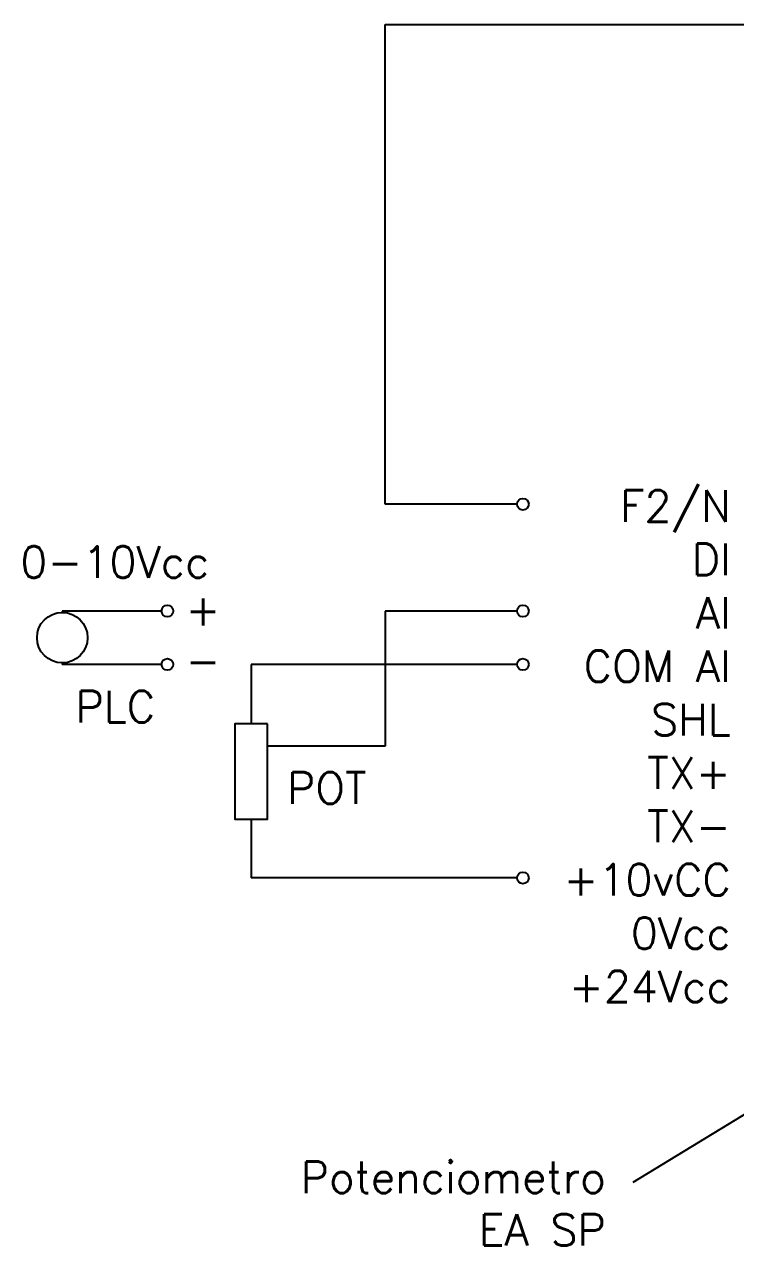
# Model space of a CAD drawing. Extents: x -71 to 251, y 10 to 132.
# Drawn here: x -70.7 to -3, y 13.3 to 129.5 of the extents above; entities that cross this region are included whole.
import ezdxf

# ---------------------------------------------------------------- set-up
doc = ezdxf.new("R2010")
doc.units = 0
doc.header["$MEASUREMENT"] = 0
doc.layers.get('0').update_dxf_attribs({"linetype": 'CONTINUOUS'})

msp = doc.modelspace()

# ---------------------------------------------------------------- linework, layer by layer
at = {"linetype": 'Continuous'}
for p, q in [((-36.3419, 83.82), (-36.3419, 129.4744)), ((-36.3419, 129.4744), (149.5434, 129.4744)), ((-23.788, 83.82), (-36.3419, 83.82)), ((-57.6352, 73.66), (-67.0879, 73.66)), ((-67.0879, 73.66), (-67.0879, 73.5253)), ((-23.788, 73.66), (-36.3419, 73.66)), ((-36.3419, 73.66), (-36.3419, 60.7965)), ((-67.0879, 68.7147), (-67.0879, 68.58)), ((-57.6352, 68.58), (-67.0879, 68.58)), ((-49.0992, 68.58), (-49.0992, 62.913)), ((-23.788, 68.58), (-49.0992, 68.58)), ((-36.3419, 60.7965), (-47.536, 60.7965)), ((-49.0992, 53.8422), (-49.0992, 48.26)), ((43.805, 53.67), (-12.7862, 19.2871)), ((-23.788, 48.26), (-49.0992, 48.26))]:
    msp.add_line(p, q, dxfattribs=at)
msp.add_lwpolyline([(-47.536, 62.913), (-50.6623, 62.913), (-50.6623, 53.8422), (-47.536, 53.8422)], close=True, dxfattribs=at)
for centre, radius in [((-23.236, 83.82), 0.552), ((-67.0879, 71.12), 2.4053), ((-57.0832, 73.66), 0.552), ((-23.236, 73.66), 0.552), ((-57.0832, 68.58), 0.552), ((-23.236, 68.58), 0.552), ((-23.236, 48.26), 0.552)]:
    msp.add_circle(centre, radius, dxfattribs=at)

# ---------------------------------------------------------------- texts
at = {"linetype": 'Continuous', "char_height": 3, "width": 20.309571, "attachment_point": 3}
for s, insert in [('{\\Fromans|c0;F2/N}', (-3.4388, 85.1498)), ('{\\Fromans|c0;0-10Vcc}', (-53.0786, 79.8293)), ('{\\Fromans|c0;DI}', (-3.4388, 80.0698)), ('{\\Fromans|c0;+}', (-52.0163, 75.2871)), ('{\\Fromans|c0;AI}', (-3.4388, 74.9898)), ('{\\Fromans|c0;COM AI}', (-3.4388, 69.9098)), ('{\\Fromans|c0;-}', (-52.0163, 70.4519)), ('{\\Fromans|c0;PLC}', (-58.2447, 66.0613)), ('{\\Fromans|c0;SHL}', (-3.4388, 64.8298)), ('{\\Fromans|c0;TX+}', (-3.4388, 59.7498)), ('{\\Fromans|c0;POT}', (-38.1156, 58.3168)), ('{\\Fromans|c0;TX-}', (-3.4388, 54.6698)), ('{\\Fromans|c0;+10vCC}', (-3.4388, 49.5898)), ('{\\Fromans|c0;0Vcc}', (-3.4388, 44.5098)), ('{\\Fromans|c0;+24Vcc}', (-3.4388, 39.4298)), ('{\\Fromans|c0;Potenciometro\\PEA SP}', (-15.3416, 21.2805))]:
    msp.add_mtext(s, dxfattribs=dict(at, insert=insert))

doc.saveas('drawing.dxf')
